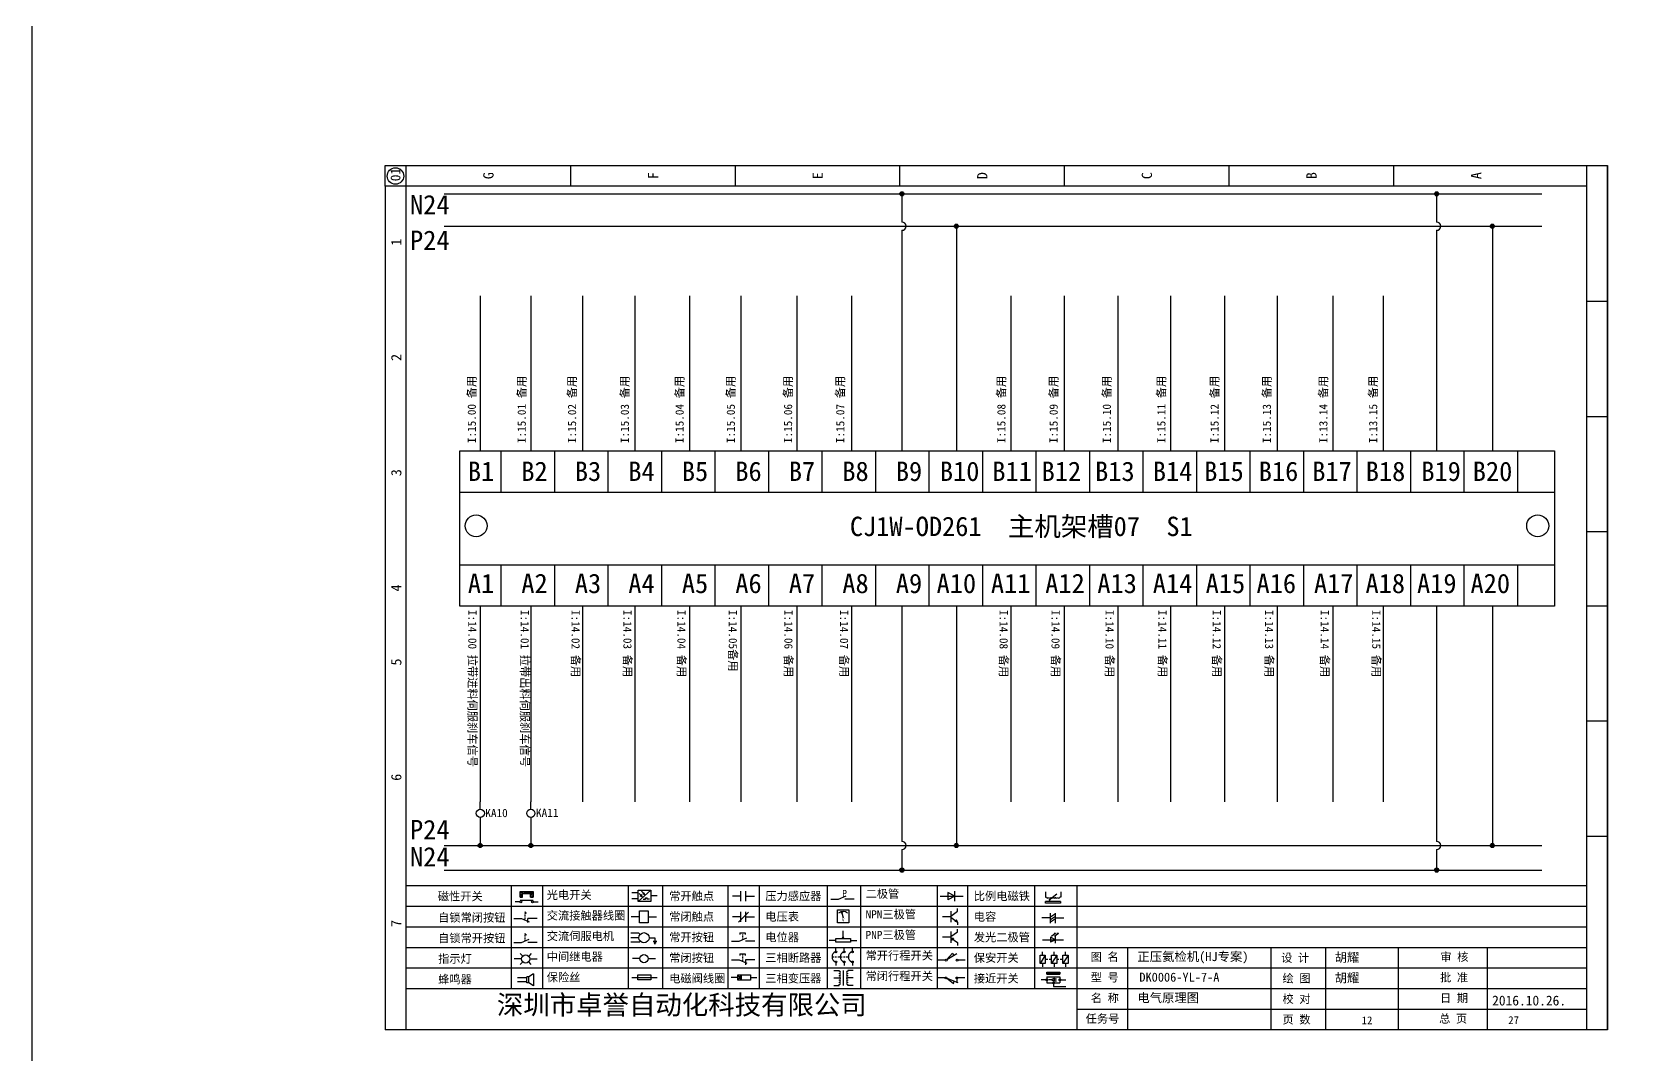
# Model space of a CAD drawing. Header units: millimetres. Extents: x -97 to 5214, y -62 to 3239.
# Drawn here: x -97.3 to 292.9, y 483.1 to 731.6 of the extents above; entities that cross this region are included whole.
import ezdxf

# ---------------------------------------------------------------- set-up
doc = ezdxf.new("R2010")
doc.units = ezdxf.units.MM
doc.styles.get("Standard").update_dxf_attribs({"font": 'SimSun.ttf'})
doc.styles.add('汉字', font='NSimSun.ttf')

# ---------------------------------------------------------------- blocks, each defined once
blk = doc.blocks.new('磁性开关')
at = {"linetype": 'ByBlock'}
h = blk.add_hatch(dxfattribs=at)
h.set_pattern_fill('ANSI31', color=256, scale=0.1, style=0)
h.paths.add_polyline_path([(-1907.69, -775.29), (-1910.88, -775.29), (-1910.88, -776.69), (-1910.25, -776.69), (-1910.25, -775.79), (-1908.31, -775.79), (-1908.31, -776.69), (-1907.69, -776.69)])
for p, q in [((-1910.88, -776.69), (-1910.88, -775.29)), ((-1910.88, -775.29), (-1907.69, -775.29)), ((-1910.25, -776.69), (-1910.25, -775.79)), ((-1910.25, -775.79), (-1908.31, -775.79)), ((-1908.31, -776.69), (-1908.31, -775.79)), ((-1907.69, -775.29), (-1907.69, -776.69)), ((-1910.91, -777.81), (-1912.09, -777.81)), ((-1910.88, -776.69), (-1910.25, -776.69)), ((-1910.88, -777.39), (-1907.69, -777.39)), ((-1908.31, -776.69), (-1907.69, -776.69)), ((-1907.66, -777.81), (-1906.48, -777.81))]:
    blk.add_line(p, q, dxfattribs=at)
for centre in [(-1910.68, -777.81), (-1907.88, -777.81)]:
    blk.add_circle(centre, 0.225, dxfattribs=at)
blk = doc.blocks.new('*U75')
at = {"linetype": 'ByBlock'}
for p, q in [((-1911.92, -782.07), (-1910.06, -782.07)), ((-1910.06, -782.07), (-1908.18, -782.88)), ((-1909.23, -780.45), (-1909.23, -780.67)), ((-1909.23, -780.45), (-1908.92, -780.84)), ((-1909.23, -780.84), (-1909.23, -781.05)), ((-1909.23, -781.23), (-1909.23, -781.44)), ((-1909.23, -781.61), (-1909.23, -781.83)), ((-1909.23, -782), (-1909.23, -782.21)), ((-1909.23, -782.38), (-1909.23, -782.43)), ((-1908.52, -783.07), (-1908.52, -782.07)), ((-1906.25, -782.07), (-1908.52, -782.07))]:
    blk.add_line(p, q, dxfattribs=at)
blk = doc.blocks.new('*U76')
at = {"linetype": 'ByBlock'}
for p, q in [((-1908.88, -791.17), (-1909.23, -790.71)), ((-1909.23, -790.71), (-1909.23, -790.92)), ((-1909.23, -791.09), (-1909.23, -791.31)), ((-1909.23, -791.48), (-1909.23, -791.69)), ((-1909.23, -791.86), (-1909.23, -792.08)), ((-1911.92, -792.89), (-1910.06, -792.89)), ((-1910.06, -792.89), (-1908.18, -792.08)), ((-1909.23, -792.25), (-1909.23, -792.47)), ((-1906.25, -792.89), (-1908.52, -792.89))]:
    blk.add_line(p, q, dxfattribs=at)
blk = doc.blocks.new('蜂鸣器')
at = {"linetype": 'ByBlock'}
for p, q in [((-1907.17, -795.53), (-1908.25, -796.26)), ((-1907.17, -795.53), (-1907.17, -798.41)), ((-1908.8, -796.48), (-1911.01, -796.48)), ((-1908.8, -797.46), (-1911.01, -797.46)), ((-1908.25, -796.26), (-1908.8, -796.26)), ((-1908.8, -797.68), (-1908.8, -796.26)), ((-1908.25, -797.68), (-1908.8, -797.68)), ((-1908.25, -797.68), (-1908.25, -796.26)), ((-1907.17, -798.41), (-1908.25, -797.68))]:
    blk.add_line(p, q, dxfattribs=at)
blk = doc.blocks.new('指示灯')
at = {"linetype": 'ByBlock'}
for p, q in [((-1854.62, -775.59), (-1853.97, -776.23)), ((-1851.9, -775.59), (-1852.54, -776.23)), ((-1854.25, -776.92), (-1856.06, -776.92)), ((-1854.62, -778.25), (-1853.97, -777.61)), ((-1851.9, -778.25), (-1852.54, -777.61)), ((-1852.26, -776.92), (-1850.45, -776.92))]:
    blk.add_line(p, q, dxfattribs=at)
blk.add_circle((-1853.26, -776.92), 0.992, dxfattribs=at)
blk = doc.blocks.new('光电开关')
at = {"linetype": 'ByBlock'}
h = blk.add_hatch(dxfattribs=at)
h.set_pattern_fill('ANSI31', color=256, scale=0.01, style=0)
h.set_pattern_definition([(45, (0.172267, 0), (-0.0224506403, 0.0224506403), [])])
h.paths.add_polyline_path([(-1882.44, -776.34), (-1882.5, -775.91), (-1882.68, -776.07)])
h.paths.add_polyline_path([(-1882.44, -776.34), (-1882.68, -776.07), (-1882.86, -776.23)])
h.paths.add_polyline_path([(-1883.11, -776.45), (-1883.29, -776.61), (-1883.05, -776.88)])
h.paths.add_polyline_path([(-1883.29, -776.61), (-1883.47, -776.77), (-1883.05, -776.88)])
for p, q in [((-1884.01, -775.96), (-1885.56, -775.96)), ((-1880.91, -775.3), (-1884.01, -778.05)), ((-1883.75, -776.09), (-1883.05, -776.88)), ((-1883.11, -776.45), (-1883.47, -776.77)), ((-1883.14, -775.55), (-1882.44, -776.34)), ((-1883.05, -776.88), (-1883.11, -776.45)), ((-1882.5, -775.91), (-1882.86, -776.23)), ((-1882.44, -776.34), (-1882.86, -776.23)), ((-1882.44, -776.34), (-1882.5, -775.91)), ((-1884.01, -777.39), (-1885.56, -777.39)), ((-1883.05, -776.88), (-1883.47, -776.77)), ((-1882.78, -777.47), (-1882.23, -777.47)), ((-1882.23, -777.47), (-1882.23, -777.14)), ((-1882.23, -777.14), (-1881.78, -777.14)), ((-1881.78, -777.47), (-1881.78, -777.14)), ((-1881.23, -777.47), (-1881.78, -777.47)), ((-1879.37, -776.67), (-1880.91, -776.67))]:
    blk.add_line(p, q, dxfattribs=at)
blk.add_lwpolyline([(-1884.01, -775.3), (-1880.91, -775.3), (-1880.91, -778.05), (-1884.01, -778.05)], close=True, dxfattribs=at)
blk = doc.blocks.new('交流接触器线圈')
at = {"linetype": 'ByBlock'}
for p, q in [((-1880.82, -781.77), (-1882.87, -781.77)), ((-1878.72, -781.77), (-1876.67, -781.77))]:
    blk.add_line(p, q, dxfattribs=at)
blk.add_lwpolyline([(-1880.82, -780.28), (-1878.72, -780.28), (-1878.72, -783.26), (-1880.82, -783.26)], close=True, dxfattribs=at)
blk = doc.blocks.new('交流伺服电机')
at = {"linetype": 'ByBlock'}
for p, q in [((-1880.97, -785.75), (-1882.94, -785.75)), ((-1880.97, -786.85), (-1882.94, -786.85)), ((-1880.97, -787.94), (-1882.94, -787.94)), ((-1880.97, -785.75), (-1880.65, -786.03)), ((-1880.97, -787.94), (-1880.65, -787.67)), ((-1878.49, -786.85), (-1877.07, -786.85)), ((-1877.54, -787.72), (-1876.59, -787.72)), ((-1877.38, -788.01), (-1876.75, -788.01)), ((-1877.07, -786.85), (-1877.07, -787.72)), ((-1877.23, -788.29), (-1876.9, -788.29))]:
    blk.add_line(p, q, dxfattribs=at)
blk.add_circle((-1879.73, -786.85), 1.24, dxfattribs=at)
blk = doc.blocks.new('中间继电器')
at = {"linetype": 'ByBlock'}
for p, q in [((-1880.72, -791.92), (-1882.54, -791.92)), ((-1878.74, -791.92), (-1876.92, -791.92))]:
    blk.add_line(p, q, dxfattribs=at)
blk.add_circle((-1879.73, -791.92), 0.992, dxfattribs=at)
blk = doc.blocks.new('保险丝')
at = {"linetype": 'ByBlock'}
blk.add_line((-1882.72, -796.49), (-1876.55, -796.49), dxfattribs=at)
blk.add_lwpolyline([(-1881.2, -795.86), (-1878.06, -795.86), (-1878.06, -797.12), (-1881.2, -797.12)], close=True, dxfattribs=at)
blk = doc.blocks.new('常开按钮')
at = {"linetype": 'ByBlock'}
for p, q in [((-1911.92, -787.73), (-1910.06, -787.73)), ((-1910.06, -787.73), (-1908.18, -786.93)), ((-1909.9, -785.68), (-1908.56, -785.68)), ((-1909.9, -785.68), (-1909.9, -786.07)), ((-1909.23, -785.68), (-1909.23, -785.89)), ((-1909.23, -786.06), (-1909.23, -786.28)), ((-1909.23, -786.45), (-1909.23, -786.67)), ((-1909.23, -786.84), (-1909.23, -787.05)), ((-1909.23, -787.22), (-1909.23, -787.38)), ((-1908.56, -785.68), (-1908.56, -786.07)), ((-1906.25, -787.73), (-1908.52, -787.73))]:
    blk.add_line(p, q, dxfattribs=at)
blk = doc.blocks.new('常开触点')
at = {"linetype": 'ByBlock'}
for p, q in [((-1853.82, -781.77), (-1855.88, -781.77)), ((-1853.82, -782.99), (-1853.82, -780.56)), ((-1852.6, -782.99), (-1852.6, -780.56)), ((-1852.6, -781.77), (-1850.55, -781.77))]:
    blk.add_line(p, q, dxfattribs=at)
blk = doc.blocks.new('常闭触点')
at = {"linetype": 'ByBlock'}
for p, q in [((-1853.82, -786.77), (-1855.88, -786.77)), ((-1852.01, -785.66), (-1854.43, -788.1)), ((-1853.82, -787.99), (-1853.82, -785.56)), ((-1852.6, -787.99), (-1852.6, -785.56)), ((-1852.6, -786.77), (-1850.55, -786.77))]:
    blk.add_line(p, q, dxfattribs=at)
blk = doc.blocks.new('常闭按钮')
at = {"linetype": 'ByBlock'}
for p, q in [((-1854.11, -790.83), (-1852.77, -790.83)), ((-1854.11, -790.83), (-1854.11, -791.22)), ((-1853.44, -790.83), (-1853.44, -791.04)), ((-1853.44, -791.21), (-1853.44, -791.43)), ((-1853.44, -791.6), (-1853.44, -791.82)), ((-1853.44, -791.99), (-1853.44, -792.2)), ((-1852.77, -790.83), (-1852.77, -791.22)), ((-1856.13, -792.28), (-1854.28, -792.28)), ((-1854.28, -792.28), (-1852.4, -793.09)), ((-1853.44, -792.37), (-1853.44, -792.53)), ((-1850.47, -792.28), (-1852.73, -792.28)), ((-1852.73, -792.28), (-1852.73, -793.43))]:
    blk.add_line(p, q, dxfattribs=at)
blk = doc.blocks.new('电磁阀线圈')
at = {"linetype": 'ByBlock'}
for p, q in [((-1854.61, -795.92), (-1853.75, -797.16)), ((-1853.75, -795.92), (-1854.61, -797.16)), ((-1853.75, -795.92), (-1853.75, -797.16)), ((-1854.61, -796.54), (-1856.17, -796.54)), ((-1851.53, -796.54), (-1849.97, -796.54))]:
    blk.add_line(p, q, dxfattribs=at)
blk.add_lwpolyline([(-1854.61, -795.92), (-1851.53, -795.92), (-1851.53, -797.16), (-1854.61, -797.16)], close=True, dxfattribs=at)
blk = doc.blocks.new('电压表')
at = {"linetype": 'ByBlock'}
for p, q in [((-1814.84, -780.75), (-1814.91, -781.13)), ((-1814.6, -781.05), (-1814.91, -781.13)), ((-1814.84, -780.75), (-1814.46, -782.26)), ((-1814.84, -780.75), (-1814.6, -781.05))]:
    blk.add_line(p, q, dxfattribs=at)
blk.add_lwpolyline([(-1815.84, -780.34), (-1813.07, -780.34), (-1813.07, -783.49), (-1815.84, -783.49)], close=True, dxfattribs=at)
blk.add_arc((-1814.46, -782.26), 1.56, 46.8313, 133.1687, dxfattribs=at)
at = {"linetype": 'ByBlock', "insert": (-1814.7, -782.39), "char_height": 0.75, "width": 0.6768, "attachment_point": 1}
blk.add_mtext('V', dxfattribs=at)
blk = doc.blocks.new('电位器')
at = {"linetype": 'ByBlock'}
for p, q in [((-1816.21, -787.75), (-1817.79, -787.75)), ((-1814.45, -787.3), (-1814.62, -786.96)), ((-1814.62, -786.96), (-1814.27, -786.96)), ((-1814.45, -787.3), (-1814.45, -785.39)), ((-1814.45, -787.3), (-1814.27, -786.96)), ((-1812.68, -787.75), (-1811.1, -787.75))]:
    blk.add_line(p, q, dxfattribs=at)
blk.add_lwpolyline([(-1816.21, -787.3), (-1812.68, -787.3), (-1812.68, -788.2), (-1816.21, -788.2)], close=True, dxfattribs=at)
blk = doc.blocks.new('三相断路器')
at = {"linetype": 'ByBlock'}
for p, q in [((-1817.14, -791.74), (-1816.72, -791.74)), ((-1816.45, -791.74), (-1816.03, -791.74)), ((-1816.17, -790.33), (-1816.17, -789.7)), ((-1815.76, -791.74), (-1815.34, -791.74)), ((-1815.07, -791.74), (-1814.65, -791.74)), ((-1814.38, -791.74), (-1813.96, -791.74)), ((-1814.17, -790.33), (-1814.17, -789.7)), ((-1813.69, -791.74), (-1813.27, -791.74)), ((-1812.18, -790.33), (-1812.18, -789.7)), ((-1816.17, -793.19), (-1816.17, -793.83)), ((-1814.17, -793.19), (-1814.17, -793.83)), ((-1812.18, -793.19), (-1812.18, -793.83))]:
    blk.add_line(p, q, dxfattribs=at)
for centre in [(-1816.17, -790.55), (-1814.17, -790.55), (-1812.18, -790.55), (-1816.17, -792.98), (-1814.17, -792.98), (-1812.18, -792.98)]:
    blk.add_circle(centre, 0.219, dxfattribs=at)
for centre in [(-1815.81, -791.74), (-1813.82, -791.74), (-1811.83, -791.74)]:
    blk.add_arc(centre, 1.32, 115.5791, 244.4209, dxfattribs=at)
blk = doc.blocks.new('三相变压器')
at = {"linetype": 'ByBlock'}
for p, q in [((-1816.69, -795.03), (-1815.37, -795.03)), ((-1815.37, -795.03), (-1815.37, -795.24)), ((-1814.34, -798.7), (-1814.34, -795.04)), ((-1812, -795.03), (-1813.32, -795.03)), ((-1813.32, -795.03), (-1813.32, -795.24)), ((-1816.69, -796.87), (-1815.37, -796.87)), ((-1816.69, -798.71), (-1815.37, -798.71)), ((-1815.37, -798.71), (-1815.37, -798.5)), ((-1812, -796.87), (-1813.32, -796.87)), ((-1813.32, -798.71), (-1813.32, -798.5)), ((-1812, -798.71), (-1813.32, -798.71))]:
    blk.add_line(p, q, dxfattribs=at)
for centre, start, end in [((-1815.37, -795.51), 270, 90), ((-1815.37, -796.06), 270, 90), ((-1813.32, -795.51), 90, 270), ((-1813.32, -796.06), 90, 270), ((-1815.37, -796.6), 270, 90), ((-1815.37, -797.14), 270, 90), ((-1815.37, -797.68), 270, 90), ((-1815.37, -798.23), 270, 90), ((-1813.32, -796.6), 90, 270), ((-1813.32, -797.14), 90, 270), ((-1813.32, -797.68), 90, 270), ((-1813.32, -798.23), 90, 270)]:
    blk.add_arc(centre, 0.271, start, end, dxfattribs=at)
blk = doc.blocks.new('压力感应器')
at = {"linetype": 'ByBlock'}
for p, q in [((-1817.44, -777.73), (-1815.59, -777.73)), ((-1815.59, -777.73), (-1813.71, -776.93)), ((-1811.78, -777.73), (-1814.05, -777.73))]:
    blk.add_line(p, q, dxfattribs=at)
at = {"linetype": 'ByBlock', "insert": (-1814.65, -775.48), "char_height": 1.68, "width": 1.2242, "attachment_point": 1}
blk.add_mtext('{\\fNSimSun|b0|i0|c134|p49;P}', dxfattribs=at)
blk = doc.blocks.new('二极管')
at = {"linetype": 'ByBlock'}
for p, q in [((-1783.97, -776.77), (-1785.69, -775.9)), ((-1785.69, -775.9), (-1785.69, -777.65)), ((-1783.97, -777.99), (-1783.97, -775.56)), ((-1787.52, -776.77), (-1781.92, -776.77)), ((-1783.97, -776.77), (-1785.69, -777.65))]:
    blk.add_line(p, q, dxfattribs=at)
blk = doc.blocks.new('NPN三极管')
at = {"linetype": 'ByBlock'}
for p, q in [((-1784.15, -780.66), (-1784.15, -779.98)), ((-1785.73, -781.97), (-1787.81, -781.97)), ((-1785.73, -780.61), (-1785.73, -783.32)), ((-1785.73, -781.82), (-1784.15, -780.66)), ((-1785.73, -782.11), (-1784.15, -783.27)), ((-1784.41, -782.73), (-1784.74, -783.18)), ((-1784.15, -783.27), (-1784.74, -783.18)), ((-1784.15, -783.27), (-1784.41, -782.73)), ((-1784.15, -783.27), (-1784.15, -783.96))]:
    blk.add_line(p, q, dxfattribs=at)
blk = doc.blocks.new('PNP三极管')
at = {"linetype": 'ByBlock'}
for p, q in [((-1784.9, -786.74), (-1786.98, -786.74)), ((-1784.9, -785.38), (-1784.9, -788.09)), ((-1784.9, -786.59), (-1783.32, -785.43)), ((-1784.9, -786.88), (-1783.32, -788.04)), ((-1784.9, -786.88), (-1784.31, -786.97)), ((-1784.9, -786.88), (-1784.64, -787.42)), ((-1784.31, -786.97), (-1784.64, -787.42)), ((-1783.32, -785.43), (-1783.32, -784.75)), ((-1783.32, -788.04), (-1783.32, -788.73))]:
    blk.add_line(p, q, dxfattribs=at)
blk = doc.blocks.new('常开行程开关')
at = {"linetype": 'ByBlock'}
for p, q in [((-1785.89, -792.17), (-1784.52, -790.62)), ((-1785.89, -792.17), (-1783.43, -790.72)), ((-1784.52, -790.62), (-1784.19, -791.17)), ((-1786.29, -792.3), (-1788.01, -792.3)), ((-1781.48, -792.3), (-1783.21, -792.3))]:
    blk.add_line(p, q, dxfattribs=at)
for centre in [(-1786.07, -792.3), (-1783.42, -792.3)]:
    blk.add_circle(centre, 0.219, dxfattribs=at)
blk = doc.blocks.new('常闭行程开关')
at = {"linetype": 'ByBlock'}
for p, q in [((-1786.34, -796.62), (-1788.07, -796.62)), ((-1785.93, -796.72), (-1783.25, -797.7)), ((-1785.93, -796.72), (-1784.3, -798)), ((-1784.3, -798), (-1784.08, -797.4)), ((-1783.48, -796.84), (-1783.48, -797.85)), ((-1781.54, -796.62), (-1783.26, -796.62))]:
    blk.add_line(p, q, dxfattribs=at)
for centre in [(-1786.12, -796.62), (-1783.48, -796.62)]:
    blk.add_circle(centre, 0.219, dxfattribs=at)
blk = doc.blocks.new('电容')
at = {"linetype": 'ByBlock'}
for p, q in [((-1756.08, -781.77), (-1758.13, -781.77)), ((-1756.08, -782.99), (-1756.08, -780.56)), ((-1754.86, -780.79), (-1756.08, -781.55)), ((-1754.86, -781.44), (-1756.08, -782.2)), ((-1754.86, -781.99), (-1756.08, -782.75)), ((-1754.86, -782.99), (-1754.86, -780.56)), ((-1754.86, -781.77), (-1752.81, -781.77))]:
    blk.add_line(p, q, dxfattribs=at)
blk = doc.blocks.new('发光二极管')
at = {"linetype": 'ByBlock'}
for p, q in [((-1758.01, -786.77), (-1752.89, -786.77)), ((-1754.84, -786.77), (-1756.04, -786.16)), ((-1756.04, -786.16), (-1756.04, -787.39)), ((-1754.84, -786.77), (-1756.04, -787.39)), ((-1755.78, -785.92), (-1754.89, -785.14)), ((-1754.89, -785.14), (-1755.2, -785.22)), ((-1755.2, -785.22), (-1755.01, -785.43)), ((-1755.08, -785.92), (-1754.18, -785.14)), ((-1754.89, -785.14), (-1755.01, -785.43)), ((-1754.84, -787.63), (-1754.84, -785.92)), ((-1754.18, -785.14), (-1754.49, -785.22)), ((-1754.49, -785.22), (-1754.31, -785.43)), ((-1754.18, -785.14), (-1754.31, -785.43))]:
    blk.add_line(p, q, dxfattribs=at)
blk = doc.blocks.new('比例电磁阀')
at = {"linetype": 'ByBlock'}
for p, q in [((-1757.26, -775.38), (-1757.26, -776.71)), ((-1754.5, -775.98), (-1756.35, -777.44)), ((-1753.58, -775.38), (-1753.58, -776.71)), ((-1757.26, -776.71), (-1757.05, -776.71)), ((-1753.6, -777.73), (-1757.25, -777.73)), ((-1757.25, -778.13), (-1757.25, -777.73)), ((-1753.6, -778.13), (-1757.25, -778.13)), ((-1756.35, -777.44), (-1756.25, -777.25)), ((-1756.35, -777.44), (-1756.15, -777.38)), ((-1756.15, -777.38), (-1756.25, -777.25)), ((-1753.58, -776.71), (-1753.8, -776.71)), ((-1753.6, -777.73), (-1753.6, -778.13))]:
    blk.add_line(p, q, dxfattribs=at)
for centre in [(-1756.78, -776.71), (-1756.24, -776.71), (-1755.7, -776.71), (-1755.15, -776.71), (-1754.61, -776.71), (-1754.07, -776.71)]:
    blk.add_arc(centre, 0.271, 180, 0, dxfattribs=at)
blk = doc.blocks.new('保安开关')
at = {"linetype": 'ByBlock'}
for p, q in [((-1757.33, -790.79), (-1758.6, -792.81)), ((-1757.96, -790.79), (-1757.96, -789.97)), ((-1757.33, -791.8), (-1756.72, -791.8)), ((-1756.35, -791.8), (-1755.89, -791.8)), ((-1754.54, -790.79), (-1755.81, -792.81)), ((-1755.17, -790.79), (-1755.17, -789.97)), ((-1754.52, -791.8), (-1754.06, -791.8)), ((-1753.69, -791.8), (-1753.08, -791.8)), ((-1751.75, -790.79), (-1753.02, -792.81)), ((-1752.39, -790.79), (-1752.39, -789.97)), ((-1757.96, -792.81), (-1757.96, -793.62)), ((-1755.17, -792.81), (-1755.17, -793.62)), ((-1752.39, -792.81), (-1752.39, -793.62))]:
    blk.add_line(p, q, dxfattribs=at)
for points in [[(-1758.6, -790.79), (-1757.33, -790.79), (-1757.33, -792.81), (-1758.6, -792.81)], [(-1755.81, -790.79), (-1754.54, -790.79), (-1754.54, -792.81), (-1755.81, -792.81)], [(-1753.02, -790.79), (-1751.75, -790.79), (-1751.75, -792.81), (-1753.02, -792.81)]]:
    blk.add_lwpolyline(points, close=True, dxfattribs=at)
blk = doc.blocks.new('接近开关')
at = {"linetype": 'ByBlock'}
h = blk.add_hatch(dxfattribs=at)
h.set_pattern_fill('ANSI31', color=256, scale=0.01, style=0)
h.set_pattern_definition([(45, (-89.131516, -30.795668), (-0.0224506403, 0.0224506403), [])])
h.paths.add_polyline_path([(-1513.76, -1123.35), (-1513.76, -1122.85), (-1516.96, -1122.85), (-1516.96, -1123.35)])
for p, q in [((-1516.96, -1123.35), (-1516.96, -1122.85)), ((-1516.96, -1122.85), (-1513.76, -1122.85)), ((-1516.96, -1123.35), (-1513.76, -1123.35)), ((-1513.76, -1122.85), (-1513.76, -1123.35)), ((-1517.18, -1124.71), (-1518.36, -1124.71)), ((-1516.96, -1123.95), (-1513.76, -1123.95)), ((-1516.96, -1123.95), (-1516.96, -1125.47)), ((-1516.96, -1125.47), (-1513.76, -1125.47)), ((-1515.91, -1124.71), (-1516.45, -1124.71)), ((-1515.11, -1124.31), (-1515.91, -1124.71)), ((-1515.11, -1125.11), (-1515.91, -1124.71)), ((-1515.36, -1125.69), (-1515.36, -1126.36)), ((-1515.36, -1126.36), (-1512.36, -1126.36)), ((-1515.33, -1124.53), (-1515.17, -1124.53)), ((-1515.33, -1124.88), (-1515.17, -1124.88)), ((-1515.25, -1124.45), (-1515.25, -1124.61)), ((-1515.11, -1124.31), (-1515.11, -1125.11)), ((-1515.11, -1124.48), (-1514.58, -1124.48)), ((-1515.11, -1124.94), (-1514.58, -1124.94)), ((-1513.76, -1123.95), (-1513.76, -1125.47)), ((-1513.54, -1124.71), (-1512.36, -1124.71))]:
    blk.add_line(p, q, dxfattribs=at)
for centre in [(-1516.96, -1124.71), (-1515.36, -1125.47), (-1513.76, -1124.71)]:
    blk.add_circle(centre, 0.225, dxfattribs=at)

msp = doc.modelspace()

# ---------------------------------------------------------------- hatches: boundary and pattern name
at = {"lineweight": -2}
h = msp.add_hatch(color=0, dxfattribs=at)
edge = h.paths.add_edge_path()
edge.add_arc((114.038, 692.34), 0.5, 0, 360)
h = msp.add_hatch(color=0, dxfattribs=at)
edge = h.paths.add_edge_path()
edge.add_arc((243.969, 692.34), 0.5, 0, 360)
h = msp.add_hatch(color=0, dxfattribs=at)
edge = h.paths.add_edge_path()
edge.add_arc((127.278, 684.468), 0.5, 0, 360)
h = msp.add_hatch(color=0, dxfattribs=at)
edge = h.paths.add_edge_path()
edge.add_arc((257.528, 684.468), 0.5, 0, 360)
h = msp.add_hatch(color=0, dxfattribs=at)
edge = h.paths.add_edge_path()
edge.add_arc((11.566, 534.003), 0.5, 0, 360)
h = msp.add_hatch(color=0, dxfattribs=at)
edge = h.paths.add_edge_path()
edge.add_arc((23.881, 534.003), 0.5, 0, 360)
h = msp.add_hatch(color=0, dxfattribs=at)
edge = h.paths.add_edge_path()
edge.add_arc((127.278, 534.003), 0.5, 0, 360)
h = msp.add_hatch(color=0, dxfattribs=at)
edge = h.paths.add_edge_path()
edge.add_arc((257.528, 534.003), 0.5, 0, 360)
h = msp.add_hatch(color=0, dxfattribs=at)
edge = h.paths.add_edge_path()
edge.add_arc((114.038, 528.031), 0.5, 0, 360)
h = msp.add_hatch(color=0, dxfattribs=at)
edge = h.paths.add_edge_path()
edge.add_arc((243.969, 528.031), 0.5, 0, 360)

# ---------------------------------------------------------------- linework, layer by layer
at = {"linetype": 'ByBlock'}
for p, q in [((-11.511, 699.188), (285.489, 699.188)), ((-11.511, 694.188), (-11.511, 699.188)), ((-6.511, 699.188), (-6.511, 489.188)), ((285.489, 699.188), (285.489, 489.188)), ((285.489, 489.188), (285.489, 699.188)), ((-11.511, 694.188), (-11.511, 509.188)), ((280.489, 524.188), (-6.511, 524.188)), ((280.489, 519.188), (-6.511, 519.188)), ((280.489, 514.188), (-6.511, 514.188)), ((-11.511, 509.188), (-11.511, 489.188)), ((280.489, 509.188), (-6.511, 509.188)), ((280.489, 504.188), (-6.511, 504.188)), ((280.489, 499.188), (-6.511, 499.188)), ((280.489, 494.188), (156.512, 494.188)), ((285.489, 489.188), (-11.511, 489.188))]:
    msp.add_line(p, q, dxfattribs=at)
at = {"color": 0, "lineweight": -2}
for p, q in [((2.798, 692.34), (269.551, 692.34)), ((114.038, 692.34), (114.038, 685.468)), ((243.969, 692.34), (243.969, 685.468)), ((2.798, 684.468), (205.247, 684.468)), ((114.038, 683.468), (114.038, 629.892)), ((127.278, 684.468), (127.278, 629.892)), ((205.247, 684.468), (269.551, 684.468)), ((243.969, 683.468), (243.969, 629.892)), ((257.528, 684.468), (257.528, 629.892)), ((11.601, 667.593), (11.601, 629.892)), ((23.88, 667.593), (23.88, 629.892)), ((36.408, 667.593), (36.408, 629.892)), ((49.184, 667.593), (49.184, 629.892)), ((62.456, 667.593), (62.456, 629.892)), ((74.901, 667.593), (74.901, 629.892)), ((88.545, 667.593), (88.545, 629.892)), ((101.817, 667.593), (101.817, 629.892)), ((140.55, 667.593), (140.55, 629.892)), ((153.477, 667.593), (153.477, 629.892)), ((166.501, 667.593), (166.501, 629.892)), ((179.307, 667.593), (179.307, 629.892)), ((192.455, 667.593), (192.455, 629.892)), ((205.247, 667.593), (205.247, 629.892)), ((218.786, 667.593), (218.786, 629.892)), ((230.968, 667.593), (230.968, 629.892)), ((16.595, 629.892), (16.595, 619.892)), ((29.595, 629.892), (29.595, 619.892)), ((42.595, 629.892), (42.595, 619.892)), ((55.595, 629.892), (55.595, 619.892)), ((68.595, 629.892), (68.595, 619.892)), ((81.595, 629.892), (81.595, 619.892)), ((94.595, 629.892), (94.595, 619.892)), ((107.595, 629.892), (107.595, 619.892)), ((120.595, 629.892), (120.595, 619.892)), ((133.595, 629.892), (133.595, 619.892)), ((146.595, 629.892), (146.595, 619.892)), ((159.595, 629.892), (159.595, 619.892)), ((172.595, 629.892), (172.595, 619.892)), ((185.595, 629.892), (185.595, 619.892)), ((198.595, 629.892), (198.595, 619.892)), ((211.595, 629.892), (211.595, 619.892)), ((224.595, 629.892), (224.595, 619.892)), ((237.595, 629.892), (237.595, 619.892)), ((250.595, 629.892), (250.595, 619.892)), ((263.595, 629.892), (263.595, 619.892)), ((6.595, 619.892), (272.617, 619.892)), ((6.595, 602.188), (272.617, 602.188)), ((16.595, 602.188), (16.595, 592.188)), ((29.595, 602.188), (29.595, 592.188)), ((42.595, 602.188), (42.595, 592.188)), ((55.595, 602.188), (55.595, 592.188)), ((68.595, 602.188), (68.595, 592.188)), ((81.595, 602.188), (81.595, 592.188)), ((94.595, 602.188), (94.595, 592.188)), ((107.595, 602.188), (107.595, 592.188)), ((120.595, 602.188), (120.595, 592.188)), ((133.595, 602.188), (133.595, 592.188)), ((146.595, 602.188), (146.595, 592.188)), ((159.595, 602.188), (159.595, 592.188)), ((172.595, 602.188), (172.595, 592.188)), ((185.595, 602.188), (185.595, 592.188)), ((198.595, 602.188), (198.595, 592.188)), ((211.595, 602.188), (211.595, 592.188)), ((224.595, 602.188), (224.595, 592.188)), ((237.595, 602.188), (237.595, 592.188)), ((250.595, 602.188), (250.595, 592.188)), ((263.595, 602.188), (263.595, 592.188)), ((11.601, 592.182), (11.601, 544.637)), ((23.88, 592.182), (23.88, 544.637)), ((36.408, 592.182), (36.408, 544.637)), ((49.184, 592.182), (49.184, 544.637)), ((62.456, 592.182), (62.456, 544.637)), ((74.901, 592.182), (74.901, 544.637)), ((88.545, 592.182), (88.545, 544.637)), ((101.817, 592.182), (101.817, 544.637)), ((114.038, 592.188), (114.038, 535.003)), ((127.278, 592.182), (127.278, 534.003)), ((140.55, 592.182), (140.55, 544.637)), ((153.477, 592.182), (153.477, 544.637)), ((166.501, 592.182), (166.501, 544.637)), ((179.307, 592.182), (179.307, 544.637)), ((192.455, 592.182), (192.455, 544.637)), ((205.247, 592.182), (205.247, 544.637)), ((218.786, 592.182), (218.786, 544.637)), ((230.968, 592.151), (230.968, 544.637)), ((243.969, 592.11), (243.969, 535.003)), ((257.528, 592.11), (257.528, 534.003)), ((11.601, 539.024), (11.601, 534.003)), ((23.88, 539.024), (23.88, 534.003)), ((2.798, 534.003), (269.551, 534.003)), ((114.038, 533.003), (114.038, 528.031)), ((243.969, 533.003), (243.969, 528.031)), ((2.798, 528.031), (269.551, 528.031)), ((19.068, 524.188), (19.068, 499.188)), ((26.745, 524.188), (26.745, 499.188)), ((47.535, 524.188), (47.535, 499.188)), ((55.888, 524.188), (55.888, 499.188)), ((71.743, 524.188), (71.743, 499.188)), ((79.391, 524.188), (79.391, 499.188)), ((95.884, 524.188), (95.884, 499.188)), ((103.986, 524.188), (103.986, 499.188)), ((122.605, 524.188), (122.605, 499.188)), ((129.964, 524.188), (129.964, 499.188)), ((146.274, 524.188), (146.274, 499.188)), ((156.512, 524.188), (156.512, 489.273)), ((168.834, 509.188), (168.834, 489.273)), ((203.704, 509.188), (203.704, 489.188)), ((216.969, 509.188), (216.969, 489.188)), ((234.66, 509.188), (234.66, 489.188)), ((256.272, 509.188), (256.272, 489.188))]:
    msp.add_line(p, q, dxfattribs=at)
for points in [[(-97.31, 1756.939), (2445.521, 1756.939), (2445.521, -62.322), (-97.31, -62.322)], [(6.595, 629.892), (272.617, 629.892), (272.617, 592.188), (6.595, 592.188)]]:
    msp.add_lwpolyline(points, close=True, dxfattribs=at)
at = {"linetype": 'ByBlock'}
for points in [[(33.489, 699.188), (33.489, 694.188)], [(73.489, 699.188), (73.489, 694.188)], [(113.489, 699.188), (113.489, 694.188)], [(153.489, 699.188), (153.489, 694.188)], [(193.489, 699.188), (193.489, 694.188)], [(233.489, 699.188), (233.489, 694.188)], [(280.489, 489.188), (280.489, 699.188)], [(280.489, 694.188), (-11.511, 694.188)], [(285.489, 666.188), (280.489, 666.188)], [(285.489, 638.188), (280.489, 638.188)], [(285.489, 610.188), (280.489, 610.188)], [(285.489, 592.188), (280.489, 592.188)], [(285.489, 564.188), (280.489, 564.188)], [(285.489, 536.188), (280.489, 536.188)]]:
    msp.add_lwpolyline(points, dxfattribs=at)
msp.add_circle((-9.023, 696.66), 2, dxfattribs=at)
at = {"color": 0, "lineweight": -2}
for centre, radius in [((114.038, 692.34), 0.5), ((243.969, 692.34), 0.5), ((127.278, 684.468), 0.5), ((257.528, 684.468), 0.5), ((10.585, 611.67), 2.672), ((268.538, 611.67), 2.672), ((11.566, 534.003), 0.5), ((23.881, 534.003), 0.5), ((127.278, 534.003), 0.5), ((257.528, 534.003), 0.5), ((114.038, 528.031), 0.5), ((243.969, 528.031), 0.5)]:
    msp.add_circle(centre, radius, dxfattribs=at)
for centre in [(114.038, 684.468), (243.969, 684.468), (114.038, 534.003), (243.969, 534.003)]:
    msp.add_arc(centre, 1, 270, 90, dxfattribs=at)

# ---------------------------------------------------------------- block references
at = {"linetype": 'ByBlock', "rotation": 90}
for p in [(-780.32, 2421.561), (-768.04, 2421.561)]:
    msp.add_blockref('中间继电器', p, dxfattribs=at)
at = {"linetype": 'ByBlock'}
for name, p in [('磁性开关', (1932.131, 1298.147)), ('光电开关', (1933.941, 1298.456)), ('常开触点', (1928.756, 1303.485)), ('压力感应器', (1914.195, 1298.704)), ('二极管', (1910.857, 1298.462)), ('比例电磁阀', (1906.201, 1298.169)), ('*U75', (1931.677, 1298.365)), ('交流接触器线圈', (1931.102, 1298.456)), ('常闭触点', (1928.756, 1303.485)), ('电压表', (1914.195, 1298.704)), ('NPN三极管', (1911.683, 1298.691)), ('电容', (1906.201, 1298.169)), ('*U76', (1931.677, 1303.365)), ('交流伺服电机', (1931.102, 1298.456)), ('常开按钮', (1984.542, 1298.485)), ('电位器', (1914.195, 1298.704)), ('PNP三极管', (1910.857, 1298.462)), ('发光二极管', (1906.201, 1297.88)), ('指示灯', (1875.892, 1283.365)), ('中间继电器', (1931.102, 1298.456)), ('常闭按钮', (1928.756, 1298.485)), ('三相断路器', (1914.195, 1298.704)), ('常开行程开关', (1910.857, 1298.462)), ('保安开关', (1906.201, 1298.169)), ('三相变压器', (1914.195, 1298.704)), ('蜂鸣器', (1931.677, 1298.365)), ('保险丝', (1931.102, 1298.456)), ('电磁阀线圈', (1928.756, 1298.485)), ('常闭行程开关', (1910.857, 1298.462)), ('接近开关', (1666.202, 1626.085))]:
    msp.add_blockref(name, p, dxfattribs=at)

# ---------------------------------------------------------------- texts
at = {"linetype": 'ByBlock', "attachment_point": 1, "rotation": 90}
for s, insert, char_height, width in [('{\\fKaiTi_GB2312|b0|i0|c134|p0;01}', (-10.222, 695.386), 2.4, 60.2542), ('{\\fKaiTi_GB2312|b0|i0|c134|p0;G}', (12.318, 695.896), 2.5, 5), ('{\\fKaiTi_GB2312|b0|i0|c134|p0;F}', (52.318, 695.896), 2.5, 5), ('{\\fKaiTi_GB2312|b0|i0|c134|p0;E}', (92.318, 695.896), 2.5, 5), ('{\\fKaiTi_GB2312|b0|i0|c134|p0;D}', (132.318, 695.896), 2.5, 5), ('{\\fKaiTi_GB2312|b0|i0|c134|p0;C}', (172.318, 695.896), 2.5, 5), ('{\\fKaiTi_GB2312|b0|i0|c134|p0;B}', (212.318, 695.896), 2.5, 5), ('{\\fKaiTi_GB2312|b0|i0|c134|p0;A}', (252.318, 695.896), 2.5, 5), ('{\\fKaiTi_GB2312|b0|i0|c134|p49;1}', (-10.083, 679.732), 2.5, 11.7517), ('{\\fKaiTi_GB2312|b0|i0|c134|p49;2}', (-10.083, 651.732), 2.5, 11.7517), ('{\\fKaiTi_GB2312|b0|i0|c134|p49;3}', (-10.083, 623.732), 2.5, 11.7517), ('{\\fKaiTi_GB2312|b0|i0|c134|p49;4}', (-10.083, 595.732), 2.5, 11.7517), ('{\\fKaiTi_GB2312|b0|i0|c134|p49;5}', (-10.083, 577.732), 2.5, 11.7517), ('{\\fKaiTi_GB2312|b0|i0|c134|p49;6}', (-10.083, 549.732), 2.5, 11.7517), ('{\\fKaiTi_GB2312|b0|i0|c134|p49;7}', (-10.083, 514.226), 2.5, 11.7517)]:
    msp.add_mtext(s, dxfattribs=dict(at, insert=insert, char_height=char_height, width=width))
at = {"color": 0, "lineweight": -2, "attachment_point": 1}
for s, insert, char_height, width in [('N24', (-5.48, 692.059), 4.7064, 14.27309), ('P24', (-5.48, 683.415), 4.7064, 14.27309), ('B1', (8.568, 627.278), 4.7064, 7.20347), ('B2', (21.568, 627.278), 4.7064, 7.20347), ('B3', (34.568, 627.278), 4.7064, 7.20347), ('B4', (47.568, 627.278), 4.7064, 7.20347), ('B5', (60.568, 627.278), 4.7064, 7.20347), ('B6', (73.568, 627.278), 4.7064, 7.20347), ('B7', (86.568, 627.278), 4.7064, 7.20347), ('B8', (99.568, 627.278), 4.7064, 7.20347), ('B9', (112.568, 627.278), 4.7064, 7.20347), ('B10', (123.268, 627.278), 4.7064, 7.20347), ('B11', (136.012, 627.278), 4.7064, 7.20347), ('B12', (147.99, 627.278), 4.7064, 7.20347), ('B13', (160.99, 627.278), 4.7064, 7.20347), ('B14', (175.012, 627.278), 4.7064, 7.20347), ('B15', (187.501, 627.278), 4.7064, 7.20347), ('B16', (200.757, 627.278), 4.7064, 7.20347), ('B17', (213.757, 627.278), 4.7064, 7.20347), ('B18', (226.757, 627.278), 4.7064, 7.20347), ('B19', (240.268, 627.278), 4.7064, 7.20347), ('B20', (252.757, 627.278), 4.7064, 7.20347), ('CJ1W-OD261  主机架槽07  S1', (101.393, 613.894), 4.70644, 101.14575), ('A1', (8.568, 600.041), 4.7064, 7.20347), ('A2', (21.568, 600.041), 4.7064, 7.20347), ('A3', (34.568, 600.041), 4.7064, 7.20347), ('A4', (47.568, 600.041), 4.7064, 7.20347), ('A5', (60.568, 600.041), 4.7064, 7.20347), ('A6', (73.568, 600.041), 4.7064, 7.20347), ('A7', (86.568, 600.041), 4.7064, 7.20347), ('A8', (99.568, 600.041), 4.7064, 7.20347), ('A9', (112.568, 600.041), 4.7064, 7.20347), ('A10', (122.47, 600.041), 4.7064, 7.20347), ('A11', (135.67, 600.041), 4.7064, 7.20347), ('A12', (148.87, 600.041), 4.7064, 7.20347), ('A13', (161.532, 600.041), 4.7064, 7.20347), ('A14', (175.011, 600.041), 4.7064, 7.20347), ('A15', (187.851, 600.041), 4.7064, 7.20347), ('A16', (200.212, 600.041), 4.7064, 7.20347), ('A17', (214.171, 600.041), 4.7064, 7.20347), ('A18', (226.691, 600.041), 4.7064, 7.20347), ('A19', (239.212, 600.041), 4.7064, 7.20347), ('A20', (252.212, 600.041), 4.7064, 7.20347), ('KA10', (12.818, 542.902), 2, 2.7012), ('KA11', (25.132, 542.964), 2, 2.7012), ('P24', (-5.48, 540.236), 4.7064, 14.27309), ('N24', (-5.48, 533.617), 4.7064, 14.27309), ('深圳市卓誉自动化科技有限公司', (15.622, 497.659), 4.70644, 96.11383)]:
    msp.add_mtext(s, dxfattribs=dict(at, insert=insert, char_height=char_height, width=width))
at = {"color": 0, "lineweight": -2, "char_height": 2, "width": 71.79445, "attachment_point": 1}
for s, insert, rotation in [('I:15.00 备用', (8.51, 631.762), 90), ('I:15.01 备用', (20.652, 631.762), 90), ('I:15.02 备用', (32.879, 631.762), 90), ('I:15.03 备用', (45.694, 631.762), 90), ('I:15.04 备用', (59.011, 631.762), 90), ('I:15.05 备用', (71.449, 631.762), 90), ('I:15.06 备用', (85.366, 631.762), 90), ('I:15.07 备用', (98.057, 631.762), 90), ('I:15.08 备用', (137.204, 631.762), 90), ('I:15.09 备用', (149.894, 631.762), 90), ('I:15.10 备用', (162.818, 631.762), 90), ('I:15.11 备用', (176.085, 631.762), 90), ('I:15.12 备用', (189.009, 631.762), 90), ('I:15.13 备用', (201.699, 631.762), 90), ('I:13.14 备用', (215.436, 631.762), 90), ('I:13.15 备用', (227.537, 631.762), 90), ('I:14.00 拉带进料伺服刹车信号', (10.681, 591.247), 270), ('I:14.01 拉带出料伺服刹车信号', (23.419, 591.247), 270), ('I:14.02 备用', (35.77, 591.247), 270), ('I:14.03 备用', (48.379, 591.247), 270), ('I:14.04 备用', (61.503, 591.247), 270), ('I:14.05备用', (73.983, 591.247), 270), ('I:14.06 备用', (87.493, 591.247), 270), ('I:14.07 备用', (101.003, 591.247), 270), ('I:14.08 备用', (139.784, 591.247), 270), ('I:14.09 备用', (152.393, 591.247), 270), ('I:14.10 备用', (165.517, 591.247), 270), ('I:14.11 备用', (178.383, 591.247), 270), ('I:14.12 备用', (191.562, 591.247), 270), ('I:14.13 备用', (204.299, 591.247), 270), ('I:14.14 备用', (217.809, 591.247), 270), ('I:14.15 备用', (230.327, 591.247), 270)]:
    msp.add_mtext(s, dxfattribs=dict(at, insert=insert, rotation=rotation))
at = {"char_height": 2, "attachment_point": 1, "style": '汉字'}
for s, insert in [('{\\fKaiTi_GB2312|b0|i0|c134|p49;磁性开关}', (1.263, 522.659)), ('{\\fKaiTi_GB2312|b0|i0|c134|p49;光电开关}', (27.739, 522.996)), ('{\\fKaiTi_GB2312|b0|i0|c134|p49;常开触点}', (57.493, 522.709)), ('{\\fKaiTi_GB2312|b0|i0|c134|p49;压力感应器}', (80.852, 522.719)), ('{\\fKaiTi_GB2312|b0|i0|c134|p49;二极管}', (105.219, 523.28)), ('{\\fKaiTi_GB2312|b0|i0|c134|p49;比例电磁铁}', (131.507, 522.709)), ('{\\fKaiTi_GB2312|b0|i0|c134|p49;自锁常闭按钮}', (1.345, 517.502)), ('{\\fKaiTi_GB2312|b0|i0|c134|p49;交流接触器线圈}', (27.739, 517.996)), ('{\\fKaiTi_GB2312|b0|i0|c134|p49;常闭触点}', (57.493, 517.709)), ('{\\fKaiTi_GB2312|b0|i0|c134|p49;电压表}', (80.852, 517.719)), ('{\\fKaiTi_GB2312|b0|i0|c134|p49;NPN三极管}', (105.219, 518.28)), ('{\\fKaiTi_GB2312|b0|i0|c134|p49;电容}', (131.507, 517.709)), ('{\\fKaiTi_GB2312|b0|i0|c134|p49;自锁常开按钮}', (1.345, 512.502)), ('{\\fKaiTi_GB2312|b0|i0|c134|p49;交流伺服电机}', (27.739, 512.996)), ('{\\fKaiTi_GB2312|b0|i0|c134|p49;常开按钮}', (57.493, 512.709)), ('{\\fKaiTi_GB2312|b0|i0|c134|p49;电位器}', (80.852, 512.719)), ('{\\fKaiTi_GB2312|b0|i0|c134|p49;PNP三极管}', (105.219, 513.28)), ('{\\fKaiTi_GB2312|b0|i0|c134|p49;发光二极管}', (131.507, 512.709)), ('{\\fKaiTi_GB2312|b0|i0|c134|p49;指示灯}', (1.345, 507.502)), ('{\\fKaiTi_GB2312|b0|i0|c134|p49;中间继电器}', (27.739, 507.996)), ('{\\fKaiTi_GB2312|b0|i0|c134|p49;常闭按钮}', (57.493, 507.709)), ('{\\fKaiTi_GB2312|b0|i0|c134|p49;三相断路器}', (80.852, 507.719)), ('{\\fKaiTi_GB2312|b0|i0|c134|p49;常开行程开关}', (105.219, 508.28)), ('{\\fKaiTi_GB2312|b0|i0|c134|p49;保安开关}', (131.507, 507.709)), ('{\\fKaiTi_GB2312|b0|i0|c134|p0;图 名}', (159.907, 507.943)), ('{\\fKaiTi_GB2312|b0|i0|c134|p0;设 计}', (206.195, 507.728)), ('{\\fKaiTi_GB2312|b0|i0|c134|p0;审 核}', (244.874, 507.937)), ('{\\fKaiTi_GB2312|b0|i0|c134|p49;常闭行程开关}', (105.219, 503.28)), ('{\\fKaiTi_GB2312|b0|i0|c134|p49;蜂鸣器}', (1.345, 502.502)), ('{\\fKaiTi_GB2312|b0|i0|c134|p49;保险丝}', (27.739, 502.996)), ('{\\fKaiTi_GB2312|b0|i0|c134|p49;电磁阀线圈}', (57.493, 502.709)), ('{\\fKaiTi_GB2312|b0|i0|c134|p49;三相变压器}', (80.852, 502.719)), ('{\\fKaiTi_GB2312|b0|i0|c134|p49;接近开关}', (131.507, 502.709)), ('{\\fKaiTi_GB2312|b0|i0|c134|p0;型 号}', (159.907, 502.943)), ('{\\fKaiTi_GB2312|b0|i0|c134|p0;绘 图}', (206.523, 502.728)), ('{\\fKaiTi_GB2312|b0|i0|c134|p0;批 准}', (244.804, 502.937)), ('{\\fKaiTi_GB2312|b0|i0|c134|p0;名 称}', (159.958, 497.943)), ('{\\fKaiTi_GB2312|b0|i0|c134|p0;校 对}', (206.523, 497.728)), ('{\\fKaiTi_GB2312|b0|i0|c134|p0;日 期}', (244.804, 497.937)), ('{\\fKaiTi_GB2312|b0|i0|c134|p0;任务号}', (158.688, 492.937)), ('{\\fKaiTi_GB2312|b0|i0|c134|p0;页 数}', (206.523, 492.728)), ('{\\fKaiTi_GB2312|b0|i0|c134|p0;总 页}', (244.576, 492.937))]:
    msp.add_mtext(s, dxfattribs=dict(at, insert=insert))
at = {"char_height": 2.2, "width": 75.3177, "attachment_point": 1, "style": '汉字'}
for s, insert in [('正压氦检机(HJ专案)', (171.26, 508.128)), ('{\\fKaiTi_GB2312|b0|i0|c134|p49;DK0006-YL-7-A}', (171.738, 503.128))]:
    msp.add_mtext(s, dxfattribs=dict(at, insert=insert))
at = {"attachment_point": 1}
for s, insert, char_height, width in [('胡耀', (219.189, 507.942), 2.2, 75.3177), ('胡耀', (219.189, 502.942), 2.2, 75.3177), ('{\\fKaiTi_GB2312|b0|i0|c134|p49;电气原理图}', (171.255, 498.135), 2.2, 75.3177), ('{\\fKaiTi_GB2312|b0|i0|c134|p49;2016.10.26.}', (257.465, 497.545), 2.4, 60.2542), ('{\\fKaiTi_GB2312|b0|i0|c134|p49;12}', (225.753, 492.49), 1.92, 75.3177), ('{\\fKaiTi_GB2312|b0|i0|c134|p49;27}', (261.379, 492.543), 1.92, 75.3177)]:
    msp.add_mtext(s, dxfattribs=dict(at, insert=insert, char_height=char_height, width=width))

doc.saveas('drawing.dxf')
